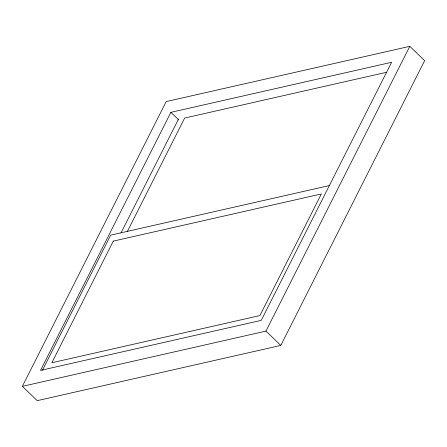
<?xml version="1.0" encoding="UTF-8"?>
<svg xmlns="http://www.w3.org/2000/svg" width="447" height="447" viewBox="0 0 447 447"><rect width="100%" height="100%" fill="white"/><g stroke="black" fill="none" stroke-linecap="round" stroke-linejoin="round"><path stroke-width="0.67" d="M22.35 386.348L166.2 101.575L409.793 46.343L424.65 60.652L280.8 345.425L37.207 400.657L22.35 386.348L265.943 331.115L409.793 46.343M170.877 112.337L40.509 370.412L261.266 320.359L391.628 62.284L170.877 112.337L178.8 119.969M42.381 370.356L110.677 235.15L329.394 185.555M120.964 233.01L178.588 118.93M127.289 231.607L184.65 118.053L386.599 72.263M265.943 331.115L280.8 345.425M113.275 241.129L51.841 362.752L259.908 315.571L321.343 193.948L113.275 241.129"/></g></svg>
